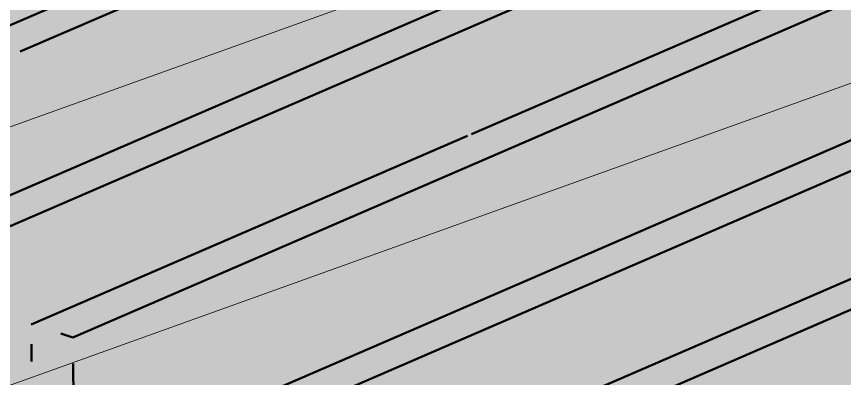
# Model space of a CAD drawing. Header units: metres. Extents: x -902 to -724, y 0 to 650.
# Drawn here: x -897.2948 to -897.1446, y 589.4245 to 589.4902 of the extents above; entities that cross this region are included whole.
import ezdxf

# ---------------------------------------------------------------- set-up
doc = ezdxf.new("R2010")
doc.units = ezdxf.units.M
doc.layers.add('Center line', color=7, linetype='Continuous', lineweight=9, true_color=0xff8080)
doc.layers.add('D-BDGE-Conduits', color=1, linetype='Continuous', lineweight=9, true_color=0xff0000)
doc.layers.add('D-BDGE-FLOOR-PAT', color=7, linetype='Continuous', lineweight=50)
doc.layers.add('D-BDGE-FRAMING', color=7, linetype='Continuous', lineweight=50)

# ---------------------------------------------------------------- blocks, each defined once
blk = doc.blocks.new('07_STR_DPS_PermadecPanel - 07_STR_DPS_PermadecPanel-5973116-3D VIEW')
at = {"layer": 'D-BDGE-FRAMING', "color": 9, "true_color": 0xbbbbbb}
for p, q in [((-896.59058, 589.67623), (-897.20892, 589.40862)), ((-896.66697, 589.64877), (-897.21648, 589.41095))]:
    blk.add_line(p, q, dxfattribs=at)

msp = doc.modelspace()

# ---------------------------------------------------------------- hatches: boundary and pattern name
at = {"layer": 'D-BDGE-FLOOR-PAT', "lineweight": 5, "true_color": 0xc0c0c0, "transparency": 33554647}
msp.add_hatch(color=9, dxfattribs=at).paths.add_polyline_path([(-895.67319, 588.79925), (-889.14209, 591.1477), (-892.01389, 592.13601), (-898.54524, 589.78764), (-895.96546, 588.89983)])
h = msp.add_hatch(color=9, dxfattribs=at)
h.paths.add_polyline_path([(-888.86022, 586.58687), (-888.86022, 586.59082), (-895.34609, 588.58337), (-895.34467, 588.66189), (-888.86022, 586.66978), (-883.08686, 589.16802), (-892.31424, 592.00866), (-898.54634, 589.77667), (-898.5746, 589.78569), (-898.57295, 589.57642), (-888.87306, 586.59082)])
h.paths.add_polyline_path([(-888.75362, 586.633), (-882.97491, 589.13355), (-882.98025, 589.1352), (-888.75895, 586.63464)])

# ---------------------------------------------------------------- linework, layer by layer
at = {"layer": 'Center line', "color": 7, "true_color": 0xf5f4f4}
for p, q in [((-897.72507, 589.31595), (-891.05168, 591.71459)), ((-897.45582, 589.41273), (-891.19346, 591.66363))]:
    msp.add_line(p, q, dxfattribs=at)
at = {"layer": 'D-BDGE-Conduits', "color": 9, "true_color": 0xc0bdbb}
msp.add_line((-897.65472, 589.29433), (-891.12316, 591.64199), dxfattribs=at)
at = {"layer": 'D-BDGE-FRAMING', "color": 7, "true_color": 0xfdfdfd}
for p, q in [((-896.29888, 589.85855), (-897.2846, 589.43193)), ((-896.64426, 589.71467), (-897.21226, 589.46884)), ((-897.1649, 589.53976), (-897.29416, 589.48382)), ((-897.01034, 589.52535), (-897.29185, 589.40351)), ((-897.2402, 589.51278), (-897.36782, 589.45755)), ((-897.21303, 589.46851), (-897.29217, 589.43426)), ((-897.2846, 589.43193), (-897.28682, 589.43261)), ((-897.29213, 589.43071), (-897.2921, 589.42757))]:
    msp.add_line(p, q, dxfattribs=at)
at = {"layer": 'D-BDGE-FRAMING', "color": 7, "true_color": 0xfefefe}
for p, q in [((-896.64276, 589.73487), (-897.35994, 589.42447)), ((-896.71813, 589.70785), (-897.3675, 589.4268))]:
    msp.add_line(p, q, dxfattribs=at)
at = {"layer": 'D-BDGE-FRAMING', "color": 7, "true_color": 0xf4f4f4}
msp.add_line((-896.93396, 589.55281), (-897.29179, 589.39793), dxfattribs=at)
at = {"layer": 'D-BDGE-FRAMING', "color": 9, "true_color": 0xbbbbbb}
msp.add_line((-897.28381, 589.35477), (-897.28455, 589.42716), dxfattribs=at)

# ---------------------------------------------------------------- block references
at = {"layer": 'D-BDGE-FRAMING', "color": 7, "true_color": 0xf4f4f4}
msp.add_blockref('07_STR_DPS_PermadecPanel - 07_STR_DPS_PermadecPanel-5973116-3D VIEW', (0, 0), dxfattribs=at)

doc.saveas('drawing.dxf')
